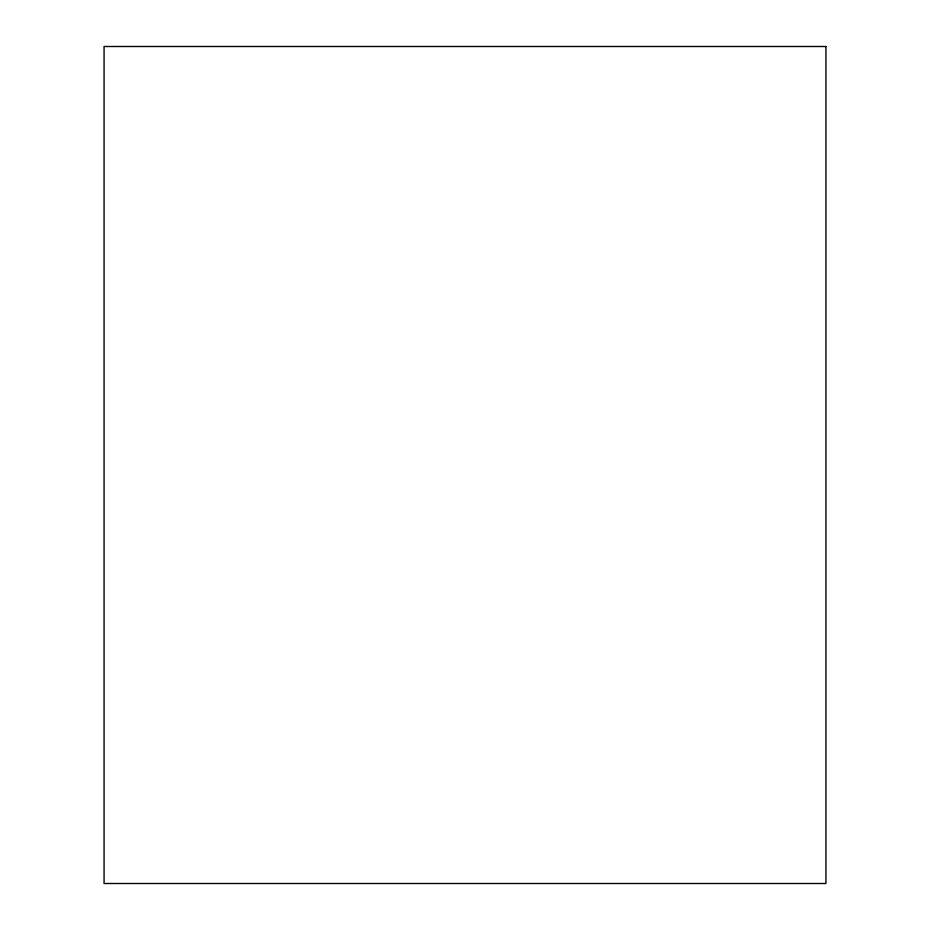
<?xml version="1.0" encoding="UTF-8"?>
<svg xmlns="http://www.w3.org/2000/svg" width="930" height="930" viewBox="0 0 930 930"><rect width="100%" height="100%" fill="white"/><g stroke="black" fill="none" stroke-linecap="round" stroke-linejoin="round"><path stroke-width="1.4" d="M825.933 46.5L104.067 46.5L104.067 883.5L825.933 883.5L825.933 46.5"/></g></svg>
